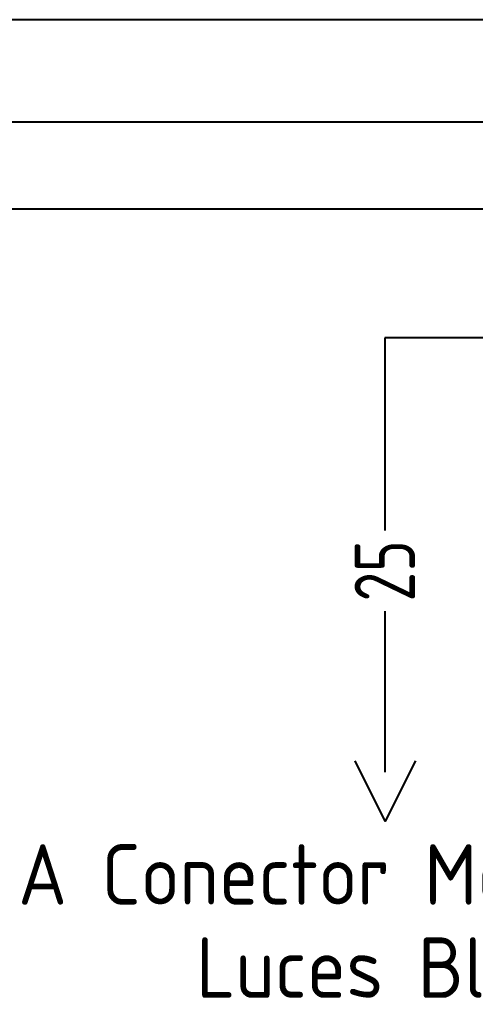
# Model space of a CAD drawing. Header units: inches. Extents: x 0 to 983, y 0 to 649.
# Drawn here: x 84.3 to 122, y 132.1 to 214.5 of the extents above; entities that cross this region are included whole.
import ezdxf
from ezdxf.enums import TextEntityAlignment as Align

# ---------------------------------------------------------------- set-up
doc = ezdxf.new("R2010")
doc.units = ezdxf.units.IN
doc.header["$MEASUREMENT"] = 0
for name, color, linetype in [('BLK_12_THHN', 250, 'Continuous'), ('DESC', 150, 'Continuous'), ('MISC', 7, 'Continuous'), ('RED_14_THHN', 20, 'Continuous'), ('SYMS', 7, 'Continuous'), ('WIRECOPY', 84, 'Continuous')]:
    doc.layers.add(name, color=color, linetype=linetype)
doc.styles.add('WD_IEC', font='ISOCP2.shx', dxfattribs={"width": 0.9, "height": 4})

# ---------------------------------------------------------------- blocks, each defined once
blk = doc.blocks.new('HA1X4')
blk.add_lwpolyline([(1.25, 2.5), (0, 0), (-1.25, 2.5)])
at = {"style": 'WD_IEC', "flags": 1}
blk.add_attdef('X2TERM01', (0, 0), '', height=0.32, dxfattribs=at)
at = {"style": 'WD_IEC', "flags": 8}
for tag, p in [('DESC1', (0, -3.75)), ('DESC2', (0, -7.6))]:
    blk.add_attdef(tag, text='', height=2.5, dxfattribs=at).set_placement(p, align=Align.CENTER)
blk = doc.blocks.new('VT0_WGENERIC')
at = {"style": 'WD_IEC'}
for tag, p in [('X1_TINY_DOT_DONT_REMOVE', (0, 5)), ('X4_TINY_DOT_DONT_REMOVE', (0, -5))]:
    blk.add_attdef(tag, p, '', height=0.002, rotation=90, dxfattribs=at)
at = {"style": 'WD_IEC', "flags": 1}
for tag, p in [('X2TERM01', (0, 5)), ('X8TERM01', (0, -5))]:
    blk.add_attdef(tag, p, '', height=0.2, dxfattribs=at)
at = {"style": 'WD_IEC', "width": 0.8}
blk.add_attdef('WIRENO', text='', height=2.5, rotation=90, dxfattribs=at).set_placement((0, 0), align=Align.MIDDLE_CENTER)

msp = doc.modelspace()

# ---------------------------------------------------------------- linework, layer by layer
at = {"layer": 'BLK_12_THHN'}
for p, q in [((450.185, 188.175), (114.525, 188.175)), ((114.525, 188.175), (114.525, 172.24)), ((114.525, 165.573), (114.525, 152.26))]:
    msp.add_line(p, q, dxfattribs=at)
at = {"layer": 'RED_14_THHN'}
for p, q in [((154.692, 214.457), (79.423, 214.457)), ((154.241, 206.001), (71.901, 206.001)), ((195.117, 198.806), (71.94, 198.806))]:
    msp.add_line(p, q, dxfattribs=at)

# ---------------------------------------------------------------- block references
at = {"layer": 'SYMS'}
ref = msp.add_blockref('VT0_WGENERIC', (114.525, 168.906), dxfattribs=dict(at, xscale=2, yscale=2, zscale=2))
ref.add_attrib('X4_TINY_DOT_DONT_REMOVE', '.', (114.525, 165.573), dxfattribs={"layer": 'MISC', "height": 0.004, "rotation": 90, "style": 'WD_IEC'})
ref.add_attrib('X1_TINY_DOT_DONT_REMOVE', '.', (114.525, 172.24), dxfattribs={"layer": 'MISC', "height": 0.004, "rotation": 90, "style": 'WD_IEC'})
ref.add_attrib('WIRENO', '25', dxfattribs={"layer": 'WIRECOPY', "height": 5, "rotation": 90, "style": 'WD_IEC', "width": 0.8}).set_placement((114.525, 168.906), align=Align.MIDDLE_CENTER)
ref = msp.add_blockref('HA1X4', (125.352, 148.814), dxfattribs=dict(at, xscale=2, yscale=2, zscale=2))
ref.add_attrib('DESC2', 'Luces Blanca y UV', dxfattribs={"layer": 'DESC', "height": 5, "style": 'WD_IEC', "flags": 8}).set_placement((125.352, 133.614), align=Align.CENTER)
ref.add_attrib('DESC1', 'A Conector Molex de 3 Pines', dxfattribs={"layer": 'DESC', "height": 5, "style": 'WD_IEC', "flags": 8}).set_placement((125.352, 141.314), align=Align.CENTER)
at = {"layer": 'SYMS', "xscale": 2, "yscale": 2, "zscale": 2}
msp.add_blockref('HA1X4', (114.562, 148.215), dxfattribs=at)

doc.saveas('drawing.dxf')
